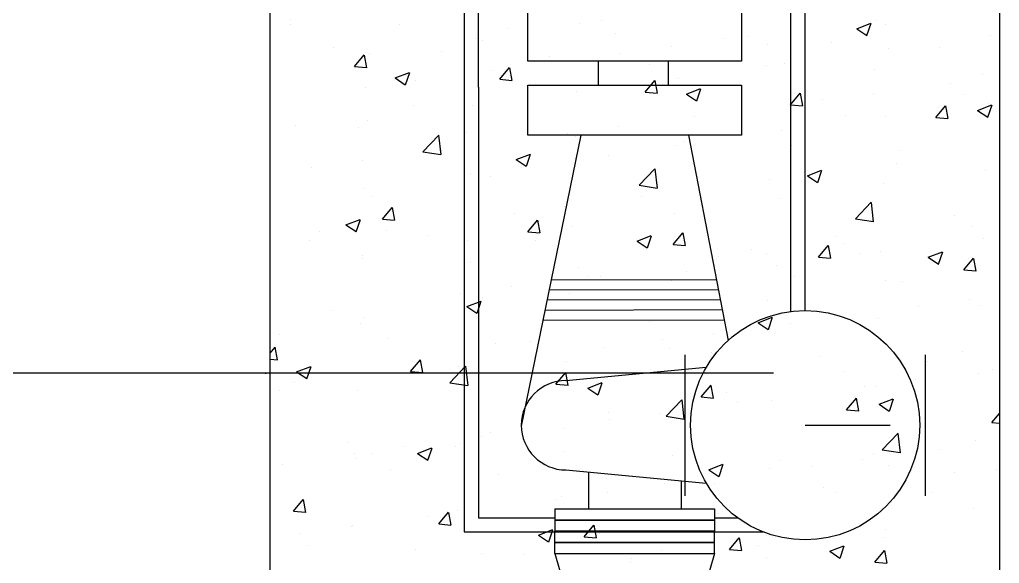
# Model space of a CAD drawing. Header units: inches. Extents: x -90 to 2036, y -33 to 3377.
# Drawn here: x 1325.33 to 1372.93, y 3260.34 to 3286.74 of the extents above; entities that cross this region are included whole.
import ezdxf

# ---------------------------------------------------------------- set-up
doc = ezdxf.new("R2010")
doc.units = ezdxf.units.IN
doc.header["$MEASUREMENT"] = 0
doc.layers.add('First floor Utility', color=69, linetype='CONTINUOUS')

msp = doc.modelspace()

# ---------------------------------------------------------------- linework, layer by layer
at = {"layer": 'First floor Utility', "color": 253, "linetype": 'Continuous'}
for p, q in [((1337.493, 3259.731, -409.449), (1337.493, 3330.597, -409.449)), ((1372.927, 3330.597, -409.449), (1372.927, 3259.731, -409.449)), ((1346.933, 3315.445, -409.449), (1346.933, 3261.869, -409.449)), ((1347.623, 3283.465, -409.449), (1347.623, 3292.435, -409.449)), ((1362.797, 3283.465, -409.449), (1362.797, 3292.435, -409.449)), ((1363.487, 3283.465, -409.449), (1363.487, 3292.435, -409.449)), ((1338.51, 3286.732, -409.449), (1338.51, 3286.732, -409.449)), ((1353.578, 3286.72, -409.449), (1353.578, 3286.72, -409.449)), ((1366.936, 3286.724, -409.449), (1366.936, 3286.724, -409.449)), ((1338.494, 3286.521, -409.449), (1338.494, 3286.521, -409.449)), ((1343.764, 3286.51, -409.449), (1343.764, 3286.51, -409.449)), ((1349.018, 3286.288, -409.449), (1349.018, 3286.288, -409.449)), ((1352.509, 3286.535, -409.449), (1352.509, 3286.535, -409.449)), ((1365.993, 3286.301, -409.449), (1366.682, 3286.566, -409.449)), ((1365.993, 3286.301, -409.449), (1366.482, 3285.971, -409.449)), ((1366.494, 3285.968, -409.449), (1366.694, 3286.563, -409.449)), ((1367.416, 3286.529, -409.449), (1367.416, 3286.529, -409.449)), ((1347.455, 3285.842, -409.449), (1347.455, 3285.842, -409.449)), ((1347.838, 3285.735, -409.449), (1347.838, 3285.735, -409.449)), ((1354.272, 3286.066, -409.449), (1354.272, 3286.066, -409.449)), ((1359.527, 3285.844, -409.449), (1359.527, 3285.844, -409.449)), ((1360.72, 3285.906, -409.449), (1360.72, 3285.906, -409.449)), ((1372.498, 3285.95, -409.449), (1372.498, 3285.95, -409.449)), ((1340.585, 3285.409, -409.449), (1340.585, 3285.409, -409.449)), ((1356.992, 3285.415, -409.449), (1356.992, 3285.415, -409.449)), ((1361.676, 3285.544, -409.449), (1361.676, 3285.544, -409.449)), ((1364.781, 3285.622, -409.449), (1364.781, 3285.622, -409.449)), ((1367.526, 3285.32, -409.449), (1367.526, 3285.32, -409.449)), ((1370.035, 3285.4, -409.449), (1370.035, 3285.4, -409.449)), ((1341.593, 3284.463, -409.449), (1342.068, 3285.028, -409.449)), ((1342.193, 3284.409, -409.449), (1342.079, 3285.025, -409.449)), ((1342.343, 3285.104, -409.449), (1342.343, 3285.104, -409.449)), ((1345.839, 3285.187, -409.449), (1345.839, 3285.187, -409.449)), ((1351.094, 3284.965, -409.449), (1351.094, 3284.965, -409.449)), ((1354.528, 3285.091, -409.449), (1354.528, 3285.091, -409.449)), ((1341.593, 3284.463, -409.449), (1342.181, 3284.411, -409.449)), ((1342.098, 3284.749, -409.449), (1342.098, 3284.749, -409.449)), ((1348.653, 3283.845, -409.449), (1349.127, 3284.411, -409.449)), ((1349.253, 3283.791, -409.449), (1349.139, 3284.408, -409.449)), ((1353.434, 3284.727, -409.449), (1353.434, 3283.554, -409.449)), ((1355.936, 3284.559, -409.449), (1355.936, 3284.559, -409.449)), ((1356.348, 3284.743, -409.449), (1356.348, 3284.743, -409.449)), ((1356.844, 3283.554, -409.449), (1356.844, 3284.727, -409.449)), ((1361.602, 3284.521, -409.449), (1361.602, 3284.521, -409.449)), ((1362.473, 3284.627, -409.449), (1362.473, 3284.627, -409.449)), ((1366.856, 3284.299, -409.449), (1366.856, 3284.299, -409.449)), ((1343.578, 3283.915, -409.449), (1344.267, 3284.179, -409.449)), ((1343.578, 3283.915, -409.449), (1344.067, 3283.584, -409.449)), ((1344.079, 3283.582, -409.449), (1344.279, 3284.176, -409.449)), ((1348.312, 3284.272, -409.449), (1348.312, 3284.272, -409.449)), ((1348.653, 3283.845, -409.449), (1349.241, 3283.794, -409.449)), ((1357.361, 3283.889, -409.449), (1357.361, 3283.889, -409.449)), ((1372.11, 3284.077, -409.449), (1372.11, 3284.077, -409.449)), ((1342.121, 3283.457, -409.449), (1342.121, 3283.457, -409.449)), ((1344.585, 3283.782, -409.449), (1344.585, 3283.782, -409.449)), ((1347.623, 3283.465, -409.449), (1347.623, 3262.547, -409.449)), ((1350.196, 3283.574, -409.449), (1350.196, 3283.574, -409.449)), ((1355.712, 3283.228, -409.449), (1356.187, 3283.793, -409.449)), ((1356.313, 3283.173, -409.449), (1356.199, 3283.79, -409.449)), ((1357.723, 3283.126, -409.449), (1358.412, 3283.391, -409.449)), ((1358.224, 3282.793, -409.449), (1358.424, 3283.388, -409.449)), ((1362.797, 3272.57, -409.449), (1362.797, 3283.465, -409.449)), ((1363.487, 3272.613, -409.449), (1363.487, 3283.465, -409.449)), ((1370.538, 3283.657, -409.449), (1370.538, 3283.657, -409.449)), ((1352.389, 3283.259, -409.449), (1352.389, 3283.259, -409.449)), ((1355.712, 3283.228, -409.449), (1356.301, 3283.176, -409.449)), ((1357.723, 3283.126, -409.449), (1358.212, 3282.796, -409.449)), ((1362.772, 3282.61, -409.449), (1363.247, 3283.175, -409.449)), ((1363.372, 3282.556, -409.449), (1363.258, 3283.173, -409.449)), ((1366.811, 3283.167, -409.449), (1366.811, 3283.167, -409.449)), ((1371.175, 3283.085, -409.449), (1371.175, 3283.085, -409.449)), ((1344.456, 3282.588, -409.449), (1344.456, 3282.588, -409.449)), ((1347.336, 3282.566, -409.449), (1347.336, 3282.566, -409.449)), ((1362.772, 3282.61, -409.449), (1363.36, 3282.558, -409.449)), ((1364.347, 3282.842, -409.449), (1364.347, 3282.842, -409.449)), ((1369.832, 3281.992, -409.449), (1370.306, 3282.558, -409.449)), ((1370.432, 3281.938, -409.449), (1370.318, 3282.555, -409.449)), ((1371.868, 3282.338, -409.449), (1372.557, 3282.603, -409.449)), ((1372.369, 3282.005, -409.449), (1372.569, 3282.6, -409.449)), ((1372.378, 3282.674, -409.449), (1372.378, 3282.674, -409.449)), ((1358.131, 3282.024, -409.449), (1358.131, 3282.024, -409.449)), ((1365.435, 3282.1, -409.449), (1365.435, 3282.1, -409.449)), ((1367.407, 3282.043, -409.449), (1367.407, 3282.043, -409.449)), ((1369.832, 3281.992, -409.449), (1370.42, 3281.941, -409.449)), ((1371.868, 3282.338, -409.449), (1372.357, 3282.008, -409.449)), ((1338.716, 3281.603, -409.449), (1338.716, 3281.603, -409.449)), ((1341.806, 3281.506, -409.449), (1341.806, 3281.506, -409.449)), ((1342.224, 3281.828, -409.449), (1342.224, 3281.828, -409.449)), ((1354.403, 3281.533, -409.449), (1354.403, 3281.533, -409.449)), ((1344.922, 3280.331, -409.449), (1345.689, 3281.129, -409.449)), ((1345.81, 3280.19, -409.449), (1345.701, 3281.125, -409.449)), ((1347.06, 3281.284, -409.449), (1347.06, 3281.284, -409.449)), ((1352.594, 3281.136, -409.449), (1349.702, 3267.001, -409.449)), ((1351.939, 3281.209, -409.449), (1351.939, 3281.209, -409.449)), ((1352.314, 3281.062, -409.449), (1352.314, 3281.062, -409.449)), ((1357.827, 3281.136, -409.449), (1359.748, 3271.169, -409.449)), ((1359.695, 3281.114, -409.449), (1359.695, 3281.114, -409.449)), ((1362.353, 3281.35, -409.449), (1362.353, 3281.35, -409.449)), ((1357.241, 3280.613, -409.449), (1357.241, 3280.613, -409.449)), ((1357.568, 3280.84, -409.449), (1357.568, 3280.84, -409.449)), ((1362.823, 3280.618, -409.449), (1362.823, 3280.618, -409.449)), ((1344.922, 3280.331, -409.449), (1345.798, 3280.195, -409.449)), ((1345.723, 3280.39, -409.449), (1345.723, 3280.39, -409.449)), ((1349.453, 3279.952, -409.449), (1350.142, 3280.216, -409.449)), ((1349.954, 3279.619, -409.449), (1350.154, 3280.214, -409.449)), ((1353.955, 3280.129, -409.449), (1353.955, 3280.129, -409.449)), ((1368.077, 3280.396, -409.449), (1368.077, 3280.396, -409.449)), ((1339.531, 3279.575, -409.449), (1339.531, 3279.575, -409.449)), ((1341.995, 3279.9, -409.449), (1341.995, 3279.9, -409.449)), ((1349.453, 3279.952, -409.449), (1349.942, 3279.622, -409.449)), ((1352.269, 3279.982, -409.449), (1352.269, 3279.982, -409.449)), ((1367.949, 3279.775, -409.449), (1367.949, 3279.775, -409.449)), ((1347.216, 3279.289, -409.449), (1347.216, 3279.289, -409.449)), ((1348.215, 3279.144, -409.449), (1348.215, 3279.144, -409.449)), ((1355.427, 3278.701, -409.449), (1356.193, 3279.5, -409.449)), ((1356.314, 3278.561, -409.449), (1356.205, 3279.496, -409.449)), ((1363.598, 3279.164, -409.449), (1364.287, 3279.428, -409.449)), ((1363.598, 3279.164, -409.449), (1364.087, 3278.833, -409.449)), ((1364.099, 3278.831, -409.449), (1364.299, 3279.425, -409.449)), ((1364.221, 3279.285, -409.449), (1364.221, 3279.285, -409.449)), ((1372.258, 3279.397, -409.449), (1372.258, 3279.397, -409.449)), ((1355.427, 3278.701, -409.449), (1356.302, 3278.566, -409.449)), ((1361.757, 3278.96, -409.449), (1361.757, 3278.96, -409.449)), ((1367.287, 3278.767, -409.449), (1367.287, 3278.767, -409.449)), ((1342.104, 3278.551, -409.449), (1342.104, 3278.551, -409.449)), ((1342.475, 3278.159, -409.449), (1342.475, 3278.159, -409.449)), ((1355.541, 3278.142, -409.449), (1355.541, 3278.142, -409.449)), ((1342.959, 3277.059, -409.449), (1343.433, 3277.625, -409.449)), ((1351.814, 3277.651, -409.449), (1351.814, 3277.651, -409.449)), ((1362.233, 3278.074, -409.449), (1362.233, 3278.074, -409.449)), ((1365.931, 3277.072, -409.449), (1366.698, 3277.871, -409.449)), ((1366.818, 3276.932, -409.449), (1366.71, 3277.867, -409.449)), ((1343.559, 3277.005, -409.449), (1343.445, 3277.622, -409.449)), ((1349.35, 3277.327, -409.449), (1349.35, 3277.327, -409.449)), ((1357.121, 3277.336, -409.449), (1357.121, 3277.336, -409.449)), ((1370.769, 3277.212, -409.449), (1370.769, 3277.212, -409.449)), ((1341.183, 3276.777, -409.449), (1341.872, 3277.042, -409.449)), ((1341.183, 3276.777, -409.449), (1341.673, 3276.447, -409.449)), ((1341.684, 3276.444, -409.449), (1341.884, 3277.039, -409.449)), ((1342.959, 3277.059, -409.449), (1343.547, 3277.008, -409.449)), ((1350.018, 3276.442, -409.449), (1350.493, 3277.007, -409.449)), ((1350.619, 3276.387, -409.449), (1350.505, 3277.004, -409.449)), ((1352.15, 3276.706, -409.449), (1352.15, 3276.706, -409.449)), ((1365.931, 3277.072, -409.449), (1366.806, 3276.936, -409.449)), ((1371.576, 3276.712, -409.449), (1371.576, 3276.712, -409.449)), ((1339.889, 3276.477, -409.449), (1339.889, 3276.477, -409.449)), ((1343.134, 3276.508, -409.449), (1343.134, 3276.508, -409.449)), ((1345.143, 3276.255, -409.449), (1345.143, 3276.255, -409.449)), ((1350.018, 3276.442, -409.449), (1350.607, 3276.39, -409.449)), ((1355.328, 3275.989, -409.449), (1356.017, 3276.254, -409.449)), ((1355.829, 3275.656, -409.449), (1356.029, 3276.251, -409.449)), ((1357.078, 3275.824, -409.449), (1357.553, 3276.39, -409.449)), ((1357.678, 3275.77, -409.449), (1357.564, 3276.387, -409.449)), ((1365.029, 3276.227, -409.449), (1365.029, 3276.227, -409.449)), ((1339.406, 3276.018, -409.449), (1339.406, 3276.018, -409.449)), ((1347.096, 3276.013, -409.449), (1347.096, 3276.013, -409.449)), ((1350.398, 3276.033, -409.449), (1350.398, 3276.033, -409.449)), ((1355.328, 3275.989, -409.449), (1355.818, 3275.659, -409.449)), ((1355.652, 3275.811, -409.449), (1355.652, 3275.811, -409.449)), ((1357.078, 3275.824, -409.449), (1357.666, 3275.773, -409.449)), ((1364.138, 3275.206, -409.449), (1364.612, 3275.772, -409.449)), ((1364.738, 3275.152, -409.449), (1364.624, 3275.769, -409.449)), ((1365.36, 3275.893, -409.449), (1365.36, 3275.893, -409.449)), ((1372.139, 3276.121, -409.449), (1372.139, 3276.121, -409.449)), ((1341.984, 3275.275, -409.449), (1341.984, 3275.275, -409.449)), ((1360.906, 3275.589, -409.449), (1360.906, 3275.589, -409.449)), ((1361.632, 3275.403, -409.449), (1361.632, 3275.403, -409.449)), ((1366.16, 3275.367, -409.449), (1366.16, 3275.367, -409.449)), ((1367.167, 3275.49, -409.449), (1367.167, 3275.49, -409.449)), ((1369.473, 3275.201, -409.449), (1370.162, 3275.465, -409.449)), ((1369.974, 3274.868, -409.449), (1370.174, 3275.463, -409.449)), ((1341.965, 3275.155, -409.449), (1341.965, 3275.155, -409.449)), ((1347.219, 3274.933, -409.449), (1347.219, 3274.933, -409.449)), ((1359.168, 3275.078, -409.449), (1359.168, 3275.078, -409.449)), ((1359.289, 3275.242, -409.449), (1359.289, 3275.242, -409.449)), ((1362.114, 3274.797, -409.449), (1362.114, 3274.797, -409.449)), ((1364.138, 3275.206, -409.449), (1364.726, 3275.155, -409.449)), ((1369.473, 3275.201, -409.449), (1369.963, 3274.871, -409.449)), ((1371.197, 3274.589, -409.449), (1371.672, 3275.154, -409.449)), ((1371.414, 3275.145, -409.449), (1371.414, 3275.145, -409.449)), ((1371.797, 3274.534, -409.449), (1371.684, 3275.151, -409.449)), ((1352.473, 3274.711, -409.449), (1352.473, 3274.711, -409.449)), ((1357.727, 3274.489, -409.449), (1357.727, 3274.489, -409.449)), ((1371.197, 3274.589, -409.449), (1371.786, 3274.537, -409.449)), ((1359.181, 3274.109, -409.449), (1351.153, 3274.092, -409.449)), ((1352.952, 3274.26, -409.449), (1352.952, 3274.26, -409.449)), ((1353.549, 3274.256, -409.449), (1353.549, 3274.256, -409.449)), ((1357.002, 3274.059, -409.449), (1357.002, 3274.059, -409.449)), ((1362.981, 3274.267, -409.449), (1362.981, 3274.267, -409.449)), ((1367.387, 3274.066, -409.449), (1367.387, 3274.066, -409.449)), ((1368.235, 3274.045, -409.449), (1368.235, 3274.045, -409.449)), ((1346.76, 3273.445, -409.449), (1346.76, 3273.445, -409.449)), ((1349.224, 3273.769, -409.449), (1349.224, 3273.769, -409.449)), ((1359.275, 3273.621, -409.449), (1351.053, 3273.603, -409.449)), ((1352.03, 3273.429, -409.449), (1352.03, 3273.429, -409.449)), ((1347.058, 3272.815, -409.449), (1347.747, 3273.079, -409.449)), ((1347.559, 3272.482, -409.449), (1347.759, 3273.076, -409.449)), ((1347.809, 3273.271, -409.449), (1347.809, 3273.271, -409.449)), ((1359.369, 3273.133, -409.449), (1350.953, 3273.114, -409.449)), ((1359.369, 3273.133, -409.449), (1350.953, 3273.114, -409.449)), ((1361.647, 3273.081, -409.449), (1361.647, 3273.081, -409.449)), ((1371.451, 3273.154, -409.449), (1371.451, 3273.154, -409.449)), ((1340.544, 3272.626, -409.449), (1340.544, 3272.626, -409.449)), ((1346.977, 3272.736, -409.449), (1346.977, 3272.736, -409.449)), ((1347.058, 3272.815, -409.449), (1347.548, 3272.484, -409.449)), ((1359.463, 3272.644, -409.449), (1350.853, 3272.625, -409.449)), ((1368.987, 3272.83, -409.449), (1368.987, 3272.83, -409.449)), ((1372.019, 3272.844, -409.449), (1372.019, 3272.844, -409.449)), ((1341.865, 3271.998, -409.449), (1341.865, 3271.998, -409.449)), ((1342.069, 3272.286, -409.449), (1342.069, 3272.286, -409.449)), ((1359.557, 3272.156, -409.449), (1350.753, 3272.137, -409.449)), ((1355.907, 3272.095, -409.449), (1355.907, 3272.095, -409.449)), ((1361.203, 3272.026, -409.449), (1361.892, 3272.291, -409.449)), ((1361.203, 3272.026, -409.449), (1361.693, 3271.696, -409.449)), ((1361.704, 3271.693, -409.449), (1361.904, 3272.288, -409.449)), ((1362.771, 3272.011, -409.449), (1362.771, 3272.011, -409.449)), ((1367.048, 3272.214, -409.449), (1367.048, 3272.214, -409.449)), ((1337.931, 3271.474, -409.449), (1337.931, 3271.474, -409.449)), ((1359.043, 3271.521, -409.449), (1359.043, 3271.521, -409.449)), ((1361.994, 3271.521, -409.449), (1361.994, 3271.521, -409.449)), ((1343.185, 3271.252, -409.449), (1343.185, 3271.252, -409.449)), ((1348.439, 3271.03, -409.449), (1348.439, 3271.03, -409.449)), ((1350.167, 3271.11, -409.449), (1350.167, 3271.11, -409.449)), ((1356.579, 3271.196, -409.449), (1356.579, 3271.196, -409.449)), ((1337.493, 3270.546, -409.449), (1337.739, 3270.839, -409.449)), ((1337.865, 3270.219, -409.449), (1337.751, 3270.836, -409.449)), ((1353.694, 3270.808, -409.449), (1353.694, 3270.808, -409.449)), ((1356.882, 3270.783, -409.449), (1356.882, 3270.783, -409.449)), ((1358.948, 3270.586, -409.449), (1358.948, 3270.586, -409.449)), ((1371.146, 3270.622, -409.449), (1371.146, 3270.622, -409.449)), ((1337.493, 3270.254, -409.449), (1337.853, 3270.222, -409.449)), ((1344.324, 3269.656, -409.449), (1344.799, 3270.221, -409.449)), ((1344.427, 3270.125, -409.449), (1344.427, 3270.125, -409.449)), ((1344.925, 3269.602, -409.449), (1344.811, 3270.219, -409.449)), ((1350.363, 3270.378, -409.449), (1350.363, 3270.378, -409.449)), ((1351.91, 3270.153, -409.449), (1351.91, 3270.153, -409.449)), ((1357.656, 3263.622, -409.449), (1357.656, 3270.472, -409.449)), ((1364.202, 3270.364, -409.449), (1364.202, 3270.364, -409.449)), ((1369.318, 3270.472, -409.449), (1369.318, 3263.622, -409.449)), ((1369.456, 3270.142, -409.449), (1369.456, 3270.142, -409.449)), ((1338.788, 3269.64, -409.449), (1339.477, 3269.905, -409.449)), ((1338.788, 3269.64, -409.449), (1339.278, 3269.31, -409.449)), ((1339.29, 3269.307, -409.449), (1339.489, 3269.902, -409.449)), ((1344.171, 3269.563, -409.449), (1344.171, 3269.563, -409.449)), ((1344.324, 3269.656, -409.449), (1344.913, 3269.604, -409.449)), ((1346.227, 3269.114, -409.449), (1346.994, 3269.913, -409.449)), ((1346.635, 3269.887, -409.449), (1346.635, 3269.887, -409.449)), ((1347.115, 3268.974, -409.449), (1347.006, 3269.908, -409.449)), ((1351.384, 3269.038, -409.449), (1351.859, 3269.604, -409.449)), ((1351.984, 3268.984, -409.449), (1351.87, 3269.601, -409.449)), ((1351.872, 3269.218, -409.449), (1358.687, 3269.865, -409.449)), ((1365.406, 3269.636, -409.449), (1365.406, 3269.636, -409.449)), ((1371.899, 3269.568, -409.449), (1371.899, 3269.568, -409.449)), ((1372.589, 3269.763, -409.449), (1372.589, 3269.763, -409.449)), ((1338.687, 3269.14, -409.449), (1338.687, 3269.14, -409.449)), ((1346.227, 3269.114, -409.449), (1347.102, 3268.978, -409.449)), ((1346.857, 3269.46, -409.449), (1346.857, 3269.46, -409.449)), ((1352.933, 3268.852, -409.449), (1353.622, 3269.116, -409.449)), ((1353.435, 3268.519, -409.449), (1353.634, 3269.114, -409.449)), ((1368.861, 3269.272, -409.449), (1368.861, 3269.272, -409.449)), ((1337.955, 3268.744, -409.449), (1337.955, 3268.744, -409.449)), ((1341.745, 3268.722, -409.449), (1341.745, 3268.722, -409.449)), ((1351.384, 3269.038, -409.449), (1351.972, 3268.987, -409.449)), ((1352.933, 3268.852, -409.449), (1353.423, 3268.522, -409.449)), ((1358.444, 3268.421, -409.449), (1358.918, 3268.986, -409.449)), ((1359.044, 3268.366, -409.449), (1358.93, 3268.983, -409.449)), ((1359.666, 3268.651, -409.449), (1359.666, 3268.651, -409.449)), ((1366.397, 3268.948, -409.449), (1366.397, 3268.948, -409.449)), ((1366.928, 3268.937, -409.449), (1366.928, 3268.937, -409.449)), ((1356.731, 3267.484, -409.449), (1357.498, 3268.283, -409.449)), ((1357.619, 3267.344, -409.449), (1357.51, 3268.279, -409.449)), ((1358.444, 3268.421, -409.449), (1359.032, 3268.369, -409.449)), ((1360.181, 3268.129, -409.449), (1360.181, 3268.129, -409.449)), ((1361.874, 3268.244, -409.449), (1361.874, 3268.244, -409.449)), ((1365.503, 3267.803, -409.449), (1365.978, 3268.368, -409.449)), ((1366.103, 3267.749, -409.449), (1365.99, 3268.366, -409.449)), ((1367.078, 3268.064, -409.449), (1367.767, 3268.328, -409.449)), ((1367.58, 3267.731, -409.449), (1367.779, 3268.325, -409.449)), ((1353.926, 3267.666, -409.449), (1353.926, 3267.666, -409.449)), ((1356.454, 3267.639, -409.449), (1356.454, 3267.639, -409.449)), ((1365.503, 3267.803, -409.449), (1366.092, 3267.752, -409.449)), ((1367.078, 3268.064, -409.449), (1367.568, 3267.733, -409.449)), ((1353.99, 3267.314, -409.449), (1353.99, 3267.314, -409.449)), ((1356.731, 3267.484, -409.449), (1357.607, 3267.349, -409.449)), ((1356.762, 3267.506, -409.449), (1356.762, 3267.506, -409.449)), ((1372.563, 3267.185, -409.449), (1372.927, 3267.619, -409.449)), ((1372.563, 3267.185, -409.449), (1372.927, 3267.154, -409.449)), ((1348.186, 3266.68, -409.449), (1348.186, 3266.68, -409.449)), ((1351.791, 3266.876, -409.449), (1351.791, 3266.876, -409.449)), ((1363.487, 3267.047, -409.449), (1367.626, 3267.047, -409.449)), ((1341.269, 3266.222, -409.449), (1341.269, 3266.222, -409.449)), ((1347.774, 3266.496, -409.449), (1347.774, 3266.496, -409.449)), ((1367.236, 3265.855, -409.449), (1368.002, 3266.654, -409.449)), ((1368.123, 3265.715, -409.449), (1368.014, 3266.65, -409.449)), ((1371.78, 3266.291, -409.449), (1371.78, 3266.291, -409.449)), ((1344.046, 3266.005, -409.449), (1344.046, 3266.005, -409.449)), ((1344.663, 3265.677, -409.449), (1345.352, 3265.942, -409.449)), ((1345.165, 3265.344, -409.449), (1345.364, 3265.939, -409.449)), ((1346.523, 3266, -409.449), (1346.523, 3266, -409.449)), ((1346.737, 3266.183, -409.449), (1346.737, 3266.183, -409.449)), ((1351.777, 3265.778, -409.449), (1351.777, 3265.778, -409.449)), ((1367.236, 3265.855, -409.449), (1368.111, 3265.72, -409.449)), ((1370, 3265.881, -409.449), (1370, 3265.881, -409.449)), ((1341.582, 3265.681, -409.449), (1341.582, 3265.681, -409.449)), ((1341.625, 3265.445, -409.449), (1341.625, 3265.445, -409.449)), ((1342.446, 3265.695, -409.449), (1342.446, 3265.695, -409.449)), ((1344.663, 3265.677, -409.449), (1345.153, 3265.347, -409.449)), ((1357.031, 3265.556, -409.449), (1357.031, 3265.556, -409.449)), ((1362.285, 3265.334, -409.449), (1362.285, 3265.334, -409.449)), ((1366.272, 3265.39, -409.449), (1366.272, 3265.39, -409.449)), ((1366.808, 3265.661, -409.449), (1366.808, 3265.661, -409.449)), ((1338.09, 3265.122, -409.449), (1338.09, 3265.122, -409.449)), ((1343.344, 3264.9, -409.449), (1343.344, 3264.9, -409.449)), ((1351.872, 3264.876, -409.449), (1358.687, 3264.23, -409.449)), ((1352.958, 3264.773, -409.449), (1352.958, 3262.983, -409.449)), ((1358.808, 3264.889, -409.449), (1359.497, 3265.154, -409.449)), ((1358.808, 3264.889, -409.449), (1359.298, 3264.559, -409.449)), ((1359.31, 3264.556, -409.449), (1359.509, 3265.151, -409.449)), ((1361.755, 3264.968, -409.449), (1361.755, 3264.968, -409.449)), ((1363.808, 3265.066, -409.449), (1363.808, 3265.066, -409.449)), ((1367.539, 3265.112, -409.449), (1367.539, 3265.112, -409.449)), ((1372.794, 3264.89, -409.449), (1372.794, 3264.89, -409.449)), ((1348.598, 3264.678, -409.449), (1348.598, 3264.678, -409.449)), ((1353.852, 3264.456, -409.449), (1353.852, 3264.456, -409.449)), ((1357.462, 3264.346, -409.449), (1357.462, 3262.983, -409.449)), ((1370.74, 3264.749, -409.449), (1370.74, 3264.749, -409.449)), ((1356.643, 3264.23, -409.449), (1356.643, 3264.23, -409.449)), ((1357.592, 3264.247, -409.449), (1357.592, 3264.247, -409.449)), ((1359.106, 3264.234, -409.449), (1359.106, 3264.234, -409.449)), ((1364.36, 3264.012, -409.449), (1364.36, 3264.012, -409.449)), ((1338.63, 3262.87, -409.449), (1339.105, 3263.436, -409.449)), ((1339.231, 3262.816, -409.449), (1339.117, 3263.433, -409.449)), ((1351.4, 3263.432, -409.449), (1351.4, 3263.432, -409.449)), ((1351.671, 3263.6, -409.449), (1351.671, 3263.6, -409.449)), ((1353.864, 3263.757, -409.449), (1353.864, 3263.757, -409.449)), ((1365, 3263.764, -409.449), (1365, 3263.764, -409.449)), ((1369.615, 3263.79, -409.449), (1369.615, 3263.79, -409.449)), ((1338.63, 3262.87, -409.449), (1339.219, 3262.819, -409.449)), ((1346.618, 3262.907, -409.449), (1346.618, 3262.907, -409.449)), ((1351.329, 3262.983, -409.449), (1359.091, 3262.983, -409.449)), ((1351.329, 3262.983, -409.449), (1351.329, 3262.44, -409.449)), ((1359.091, 3262.983, -409.449), (1359.091, 3262.44, -409.449)), ((1371.66, 3263.014, -409.449), (1371.66, 3263.014, -409.449)), ((1345.184, 3262.614, -409.449), (1345.184, 3262.614, -409.449)), ((1345.69, 3262.252, -409.449), (1346.165, 3262.818, -409.449)), ((1346.29, 3262.198, -409.449), (1346.176, 3262.815, -409.449)), ((1347.623, 3262.547, -409.449), (1351.329, 3262.547, -409.449)), ((1351.329, 3262.44, -409.449), (1359.091, 3262.44, -409.449)), ((1359.091, 3262.44, -409.449), (1351.329, 3262.44, -409.449)), ((1351.329, 3262.44, -409.449), (1359.091, 3262.44, -409.449)), ((1351.329, 3262.44, -409.449), (1359.091, 3262.44, -409.449)), ((1351.329, 3262.44, -409.449), (1359.091, 3262.44, -409.449)), ((1351.329, 3262.44, -409.449), (1351.329, 3261.897, -409.449)), ((1359.091, 3262.547, -409.449), (1360.212, 3262.547, -409.449)), ((1359.091, 3262.44, -409.449), (1359.091, 3261.897, -409.449)), ((1359.26, 3262.778, -409.449), (1359.26, 3262.778, -409.449)), ((1341.457, 3262.123, -409.449), (1341.457, 3262.123, -409.449)), ((1341.505, 3262.169, -409.449), (1341.505, 3262.169, -409.449)), ((1345.69, 3262.252, -409.449), (1346.278, 3262.201, -409.449)), ((1350.538, 3261.715, -409.449), (1351.227, 3261.979, -409.449)), ((1351.04, 3261.381, -409.449), (1351.239, 3261.976, -409.449)), ((1352.75, 3261.635, -409.449), (1353.224, 3262.2, -409.449)), ((1353.35, 3261.58, -409.449), (1353.236, 3262.197, -409.449)), ((1366.688, 3262.384, -409.449), (1366.688, 3262.384, -409.449)), ((1367.41, 3261.999, -409.449), (1367.41, 3261.999, -409.449)), ((1338.993, 3261.799, -409.449), (1338.993, 3261.799, -409.449)), ((1346.933, 3261.869, -409.449), (1361.447, 3261.869, -409.449)), ((1350.538, 3261.715, -409.449), (1351.028, 3261.384, -409.449)), ((1351.329, 3261.897, -409.449), (1359.091, 3261.897, -409.449)), ((1351.329, 3261.897, -409.449), (1359.091, 3261.897, -409.449)), ((1351.329, 3261.897, -409.449), (1359.091, 3261.897, -409.449)), ((1359.091, 3261.897, -409.449), (1351.329, 3261.897, -409.449)), ((1351.329, 3261.897, -409.449), (1359.091, 3261.897, -409.449)), ((1351.329, 3261.897, -409.449), (1359.091, 3261.897, -409.449)), ((1351.329, 3261.897, -409.449), (1359.091, 3261.897, -409.449)), ((1359.091, 3261.897, -409.449), (1351.329, 3261.897, -409.449)), ((1351.329, 3261.354, -409.449), (1351.329, 3261.897, -409.449)), ((1352.227, 3261.869, -409.449), (1352.199, 3261.897, -409.449)), ((1352.75, 3261.635, -409.449), (1353.338, 3261.583, -409.449)), ((1353.52, 3261.793, -409.449), (1353.52, 3261.793, -409.449)), ((1359.091, 3261.354, -409.449), (1359.091, 3261.897, -409.449)), ((1359.809, 3261.017, -409.449), (1360.284, 3261.583, -409.449)), ((1360.409, 3260.963, -409.449), (1360.296, 3261.58, -409.449)), ((1361.635, 3261.691, -409.449), (1361.635, 3261.691, -409.449)), ((1363.683, 3261.508, -409.449), (1363.683, 3261.508, -409.449)), ((1367.358, 3261.602, -409.449), (1367.358, 3261.602, -409.449)), ((1339.31, 3261.219, -409.449), (1339.31, 3261.219, -409.449)), ((1344.565, 3260.997, -409.449), (1344.565, 3260.997, -409.449)), ((1351.329, 3261.354, -409.449), (1359.091, 3261.354, -409.449)), ((1359.091, 3261.354, -409.449), (1351.329, 3261.354, -409.449)), ((1351.329, 3261.354, -409.449), (1359.091, 3261.354, -409.449)), ((1351.329, 3261.354, -409.449), (1359.091, 3261.354, -409.449)), ((1351.329, 3261.354, -409.449), (1359.091, 3261.354, -409.449)), ((1351.329, 3260.812, -409.449), (1351.329, 3261.354, -409.449)), ((1359.091, 3260.812, -409.449), (1359.091, 3261.354, -409.449)), ((1359.809, 3261.017, -409.449), (1360.398, 3260.966, -409.449)), ((1361.219, 3261.184, -409.449), (1361.219, 3261.184, -409.449)), ((1364.683, 3260.926, -409.449), (1365.372, 3261.191, -409.449)), ((1365.185, 3260.593, -409.449), (1365.384, 3261.188, -409.449)), ((1366.869, 3260.4, -409.449), (1367.344, 3260.965, -409.449)), ((1347.78, 3260.808, -409.449), (1347.78, 3260.808, -409.449)), ((1349.819, 3260.775, -409.449), (1349.819, 3260.775, -409.449)), ((1351.329, 3260.812, -409.449), (1359.091, 3260.812, -409.449)), ((1351.329, 3260.812, -409.449), (1351.785, 3259.239, -409.449)), ((1355.073, 3260.553, -409.449), (1355.073, 3260.553, -409.449)), ((1356.523, 3260.953, -409.449), (1356.523, 3260.953, -409.449)), ((1359.091, 3260.812, -409.449), (1358.635, 3259.239, -409.449)), ((1361.618, 3260.617, -409.449), (1361.618, 3260.617, -409.449)), ((1364.683, 3260.926, -409.449), (1365.173, 3260.596, -409.449)), ((1367.469, 3260.345, -409.449), (1367.355, 3260.962, -409.449)), ((1355.003, 3260.365, -409.449), (1355.003, 3260.365, -409.449)), ((1366.869, 3260.4, -409.449), (1367.457, 3260.348, -409.449))]:
    msp.add_line(p, q, dxfattribs=at)
at = {"layer": 'First floor Utility', "color": 253, "linetype": 'Continuous', "elevation": -409.449}
for points in [[(1360.397, 3284.727), (1350.023, 3284.727), (1350.023, 3287.145), (1360.397, 3287.145)], [(1360.397, 3281.136), (1350.023, 3281.136), (1350.023, 3283.554), (1360.397, 3283.554)]]:
    msp.add_lwpolyline(points, close=True, dxfattribs=at)
msp.add_lwpolyline([(1361.96, 3269.573), (1256.015, 3269.573)], dxfattribs=at)
at = {"layer": 'First floor Utility', "color": 253, "linetype": 'Continuous'}
msp.add_circle((1363.487, 3267.047, -409.449), 5.566, dxfattribs=at)
msp.add_arc((1351.872, 3267.047, -409.449), 2.171, 90, 270, dxfattribs=at)
msp.add_solid([(1337.257, 3269.613, -409.449), (1337.493, 3269.573, -409.449), (1337.257, 3269.534, -409.449)], dxfattribs=at)

doc.saveas('drawing.dxf')
